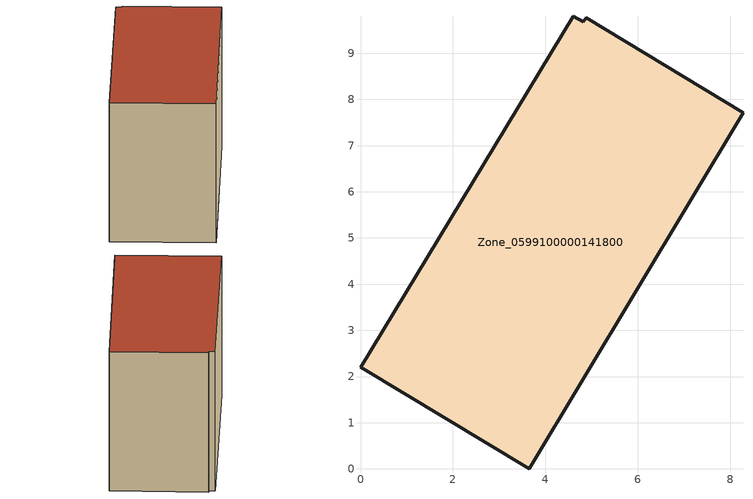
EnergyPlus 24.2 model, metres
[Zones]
Zone_0599100000141800
 floor ground (C_G): 4.88,9.77 8.28,7.71 3.65,0 0,2.2 4.6,9.8 4.83,9.68 z0
 wall outside (C_F): 3.65,0 8.28,7.71 4.88,9.77 4.83,9.68 4.6,9.8 0,2.2 3.65,0 z0:6.14
 roof outside (C_R): 8.28,7.71 4.88,9.77 4.83,9.68 4.6,9.8 0,2.2 3.65,0 z6.14
[BUILDING]
Pand.0599100000141800: North Axis=0; Terrain=City; Loads Convergence Tolerance Value=0.04; Temperature Convergence Tolerance Value=0.4; Solar Distribution=FullExterior; Maximum Number of Warmup Days=25; Minimum Number of Warmup Days=1
[Site:Location]
Rotterdam.The.Hague.AP_ZH_NLD Design_Conditions: Latitude=51.96; Longitude=4.45; Time Zone=1; Elevation=-4.5
[SITE:GROUNDTEMPERATURE:BUILDINGSURFACE]
18, 18, 18, 18, 18, 18, 18, 18, 18, 18, 18, 18
[MATERIAL] Thermal Absorptance=0.9; Solar Absorptance=0.7; Visible Absorptance=0.7
Name | Roughness | Thickness | Conductivity | Density | Specific Heat
G.TC.1946-1964 | MediumSmooth | 0.15 | 1 | 540 | 1210
F.TC.1946-1964 | Rough | 0.3 | 0.857143 | 1920 | 840
R.TC.1946-1964 | MediumRough | 0.2 | 0.235294 | 1500 | 1000
[CONSTRUCTION]
C_G: G.TC.1946-1964
C_F: F.TC.1946-1964
C_R: R.TC.1946-1964
[ZONE]
Zone_0599100000141800: Type=1; Multiplier=1; Ceiling Height=Autocalculate; Volume=Autocalculate; Floor Area=autocalculate; Part of Total Floor Area=Yes
[ZONEINFILTRATION:DESIGNFLOWRATE]
Infil_Zone_0599100000141800: Zone or ZoneList or Space or SpaceList=Zone_0599100000141800; Schedule=AlwaysOn; Design Flow Rate Calculation Method=Flow/Area; Flow Rate per Floor Area=0.003; Constant Term Coefficient=1; Temperature Term Coefficient=0; Velocity Term Coefficient=0; Velocity Squared Term Coefficient=0
[HVACTEMPLATE:ZONE:IDEALLOADSAIRSYSTEM]
Zone_0599100000141800: Maximum Heating Supply Air Temperature=50; Minimum Cooling Supply Air Temperature=13; Maximum Heating Supply Air Humidity Ratio=0.0156; Minimum Cooling Supply Air Humidity Ratio=0.0077; Heating Limit=NoLimit; Cooling Limit=NoLimit; Dehumidification Control Type=ConstantSensibleHeatRatio; Cooling Sensible Heat Ratio=0.7; Dehumidification Setpoint=60; Humidification Control Type=None; Humidification Setpoint=30; Outdoor Air Method=None; Outdoor Air Flow Rate per Person=0.00944; Outdoor Air Flow Rate per Zone Floor Area=0; Outdoor Air Flow Rate per Zone=0; Demand Controlled Ventilation Type=None; Outdoor Air Economizer Type=NoEconomizer; Heat Recovery Type=None; Sensible Heat Recovery Effectiveness=0.7; Latent Heat Recovery Effectiveness=0.65
[ZONECONTROL:THERMOSTAT]
ThermostatControl_Zone_0599100000141800: Zone or ZoneList=Zone_0599100000141800; Control Type Schedule=DualSetpointControlType; Control 1=Thermostat_Zone_0599100000141800; Temperature Difference Between Cutout And Setpoint=0
[THERMOSTATSETPOINT:DUALSETPOINT]
Thermostat_Zone_0599100000141800: Heating Setpoint Temperature Schedule=HeatingSetpoint_Zone_0599100000141800; Cooling Setpoint Temperature Schedule=CoolingSetpoint_Zone_0599100000141800
[SCHEDULE:COMPACT]
HeatingSetpoint_Zone_0599100000141800: Through: 12/31, For: AllDays, Until: 24:00, 21
CoolingSetpoint_Zone_0599100000141800: Through: 12/31, For: AllDays, Until: 24:00, 24
DualSetpointControlType: Through: 12/31, For: AllDays, Until: 24:00, 4
AlwaysOn: Through: 12/31, For: AllDays, Until: 24:00, 1
